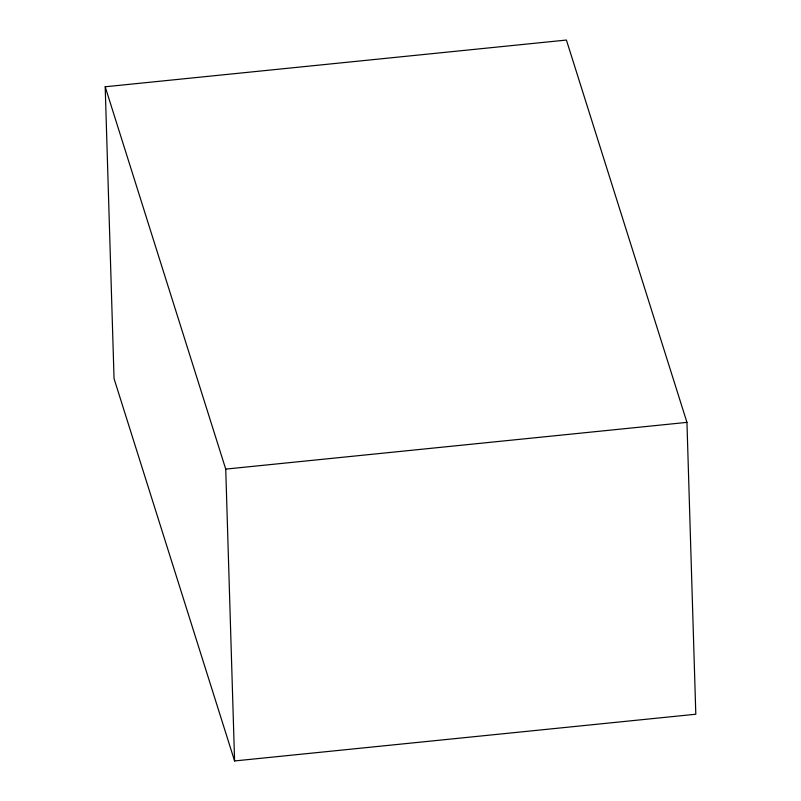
<?xml version="1.0" encoding="UTF-8"?>
<svg xmlns="http://www.w3.org/2000/svg" width="801" height="801" viewBox="0 0 801 801"><rect width="100%" height="100%" fill="white"/><g stroke="black" fill="none" stroke-linecap="round" stroke-linejoin="round"><path stroke-width="1.2" d="M105.191 86.768L566.407 40.05L686.948 422.377L695.809 714.232L234.593 760.95L114.052 378.623L105.191 86.768L225.732 469.106L234.593 760.95M225.732 469.106L686.948 422.377"/></g></svg>
